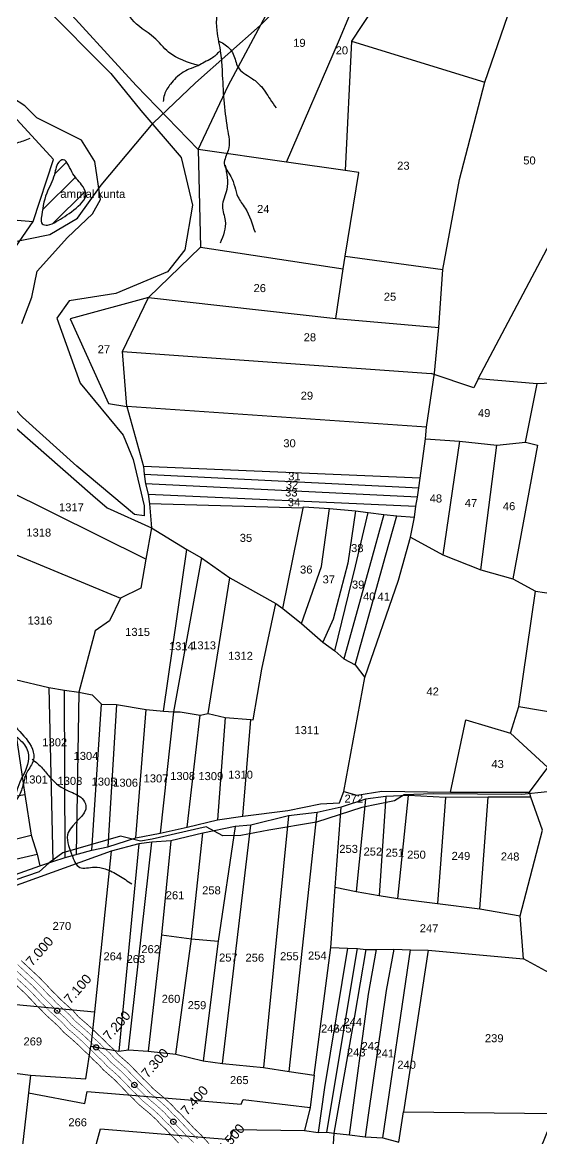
# Model space of a CAD drawing. Header units: inches. Extents: x 179671 to 186600, y 1613438 to 1621634.
# Drawn here: x 183692 to 184667, y 1617343 to 1619436 of the extents above; entities that cross this region are included whole.
import ezdxf
from ezdxf.enums import TextEntityAlignment as Align

# ---------------------------------------------------------------- set-up
doc = ezdxf.new("R2010")
doc.units = ezdxf.units.IN
doc.header["$LTSCALE"] = 15
doc.header["$MEASUREMENT"] = 0
doc.header["$PDMODE"] = 32
doc.header["$PDSIZE"] = 10
doc.linetypes.add('HIDDEN2', pattern=[0.1875, 0.125, -0.0625])
for name, color, linetype in [('CANAL1', 7, 'Continuous'), ('CSMark', 72, 'Continuous'), ('HILLS', 3, 'Continuous'), ('PLOT', 7, 'Continuous'), ('PLOT NO', 7, 'Continuous'), ('ROAD', 1, 'Continuous'), ('STREAM', 4, 'Continuous'), ('text1', 7, 'Continuous'), ('text2', 7, 'Continuous')]:
    doc.layers.add(name, color=color, linetype=linetype)
doc.styles.get("Standard").update_dxf_attribs({"font": 'arial.ttf'})

msp = doc.modelspace()

# ---------------------------------------------------------------- hatches: boundary and pattern name
at = {"layer": 'STREAM'}
h = msp.add_hatch(dxfattribs=at)
h.set_pattern_fill('ANSI31', color=256, scale=254.535425, angle=-0.2316)
h.set_pattern_definition([(44.7684, (179073.567, 1616750.192), (-22.40683, 22.58873), [])])
edge = h.paths.add_edge_path()
edge.add_spline(control_points=[(183728, 1619068.7), (183730.3, 1619084.6), (183734.4, 1619113.2), (183754.3, 1619145), (183755.7, 1619171.2), (183774.1, 1619182.7), (183785.1, 1619149.9), (183801.2, 1619136.2), (183818.6, 1619108.3), (183787, 1619081.6), (183762.7, 1619064.9), (183743, 1619054.5), (183727.3, 1619056.2), (183727.8, 1619064.5), (183728, 1619068.7)], knot_values=[0, 0, 0, 0, 9.328692, 16.718032, 22.209872, 22.928774, 28.63749, 34.676922, 38.112237, 45.67764, 53.599681, 56.890151, 58.954407, 61.088115, 61.088115, 61.088115, 61.088115], degree=3, periodic=0)

# ---------------------------------------------------------------- linework, layer by layer
at = {"layer": 'CANAL1', "color": 200, "const_width": 1.5}
for points in [[(183690.5, 1617676.4), (183724.6, 1617644.6), (183737.8, 1617631.1), (183747.2, 1617620.8), (183757.1, 1617611.1), (183764, 1617603.9), (183788.1, 1617582.1), (183798.2, 1617570.8), (183811.2, 1617559.7), (183824.5, 1617547.8), (183835.6, 1617536.9), (183845, 1617528.2), (183853.6, 1617519.2), (183864.5, 1617509.5), (183872.6, 1617500.1), (183877.2, 1617496.2), (183889.9, 1617485.1), (183894.4, 1617481), (183919.2, 1617455.3), (183930.3, 1617444.5), (183938, 1617436.4), (183958.1, 1617419.6), (183973.4, 1617405.6), (183981, 1617397), (183991.2, 1617387.5), (183996.5, 1617381.5), (184007.6, 1617369.9), (184014, 1617362.8), (184028.7, 1617349), (184042.8, 1617333.2)], [(183662.6, 1617647.7), (183696.6, 1617616), (183708.8, 1617603.5), (183718.5, 1617593), (183728.6, 1617583.1), (183736, 1617575.2), (183759.7, 1617553.8), (183770.2, 1617542.1), (183784.9, 1617529.6), (183797.1, 1617518.6), (183808, 1617507.9), (183817, 1617499.6), (183825.8, 1617490.4), (183836, 1617481.3), (183844.5, 1617471.6), (183851, 1617466), (183863.2, 1617455.3), (183866.6, 1617452.2), (183890.8, 1617427.1), (183901.8, 1617416.3), (183910.7, 1617407.1), (183931.8, 1617389.5), (183944.8, 1617377.5), (183952.4, 1617369), (183962.5, 1617359.6), (183967.1, 1617354.4), (183978.3, 1617342.6), (183985.5, 1617334.7)]]:
    msp.add_lwpolyline(points, dxfattribs=at)
at = {"layer": 'CANAL1', "color": 5, "const_width": 1}
for points in [[(183669.6, 1617654.9), (183703.6, 1617623.1), (183716, 1617610.4), (183725.7, 1617599.9), (183735.7, 1617590.1), (183743, 1617582.4), (183766.8, 1617560.9), (183777.2, 1617549.3), (183791.4, 1617537.1), (183803.9, 1617525.9), (183814.9, 1617515.1), (183824, 1617506.7), (183832.8, 1617497.6), (183843.1, 1617488.3), (183851.5, 1617478.7), (183857.6, 1617473.6), (183869.8, 1617462.7), (183873.5, 1617459.4), (183897.9, 1617434.1), (183909, 1617423.3), (183917.5, 1617414.4), (183938.4, 1617397), (183952, 1617384.5), (183959.5, 1617376), (183969.7, 1617366.6), (183974.4, 1617361.2), (183985.6, 1617349.4), (183992.6, 1617341.7)], [(183683.5, 1617669.2), (183717.6, 1617637.4), (183730.5, 1617624.2), (183740, 1617613.9), (183750, 1617604.1), (183757, 1617596.7), (183781, 1617575), (183791.2, 1617563.6), (183804.6, 1617552.1), (183817.6, 1617540.5), (183828.7, 1617529.6), (183838, 1617521), (183846.7, 1617512), (183857.4, 1617502.4), (183865.6, 1617493), (183870.7, 1617488.7), (183883.2, 1617477.6), (183887.4, 1617473.8), (183912.1, 1617448.2), (183923.2, 1617437.4), (183931.2, 1617429.1), (183951.5, 1617412), (183966.3, 1617398.6), (183973.9, 1617390), (183984, 1617380.5), (183989.2, 1617374.7), (184000.3, 1617363.1), (184006.9, 1617355.8), (184021.6, 1617342.1)]]:
    msp.add_lwpolyline(points, dxfattribs=at)
at = {"layer": 'CANAL1', "color": 1, "linetype": 'HIDDEN2', "ltscale": 4, "const_width": 1}
msp.add_lwpolyline([(183676.6, 1617662.1), (183710.6, 1617630.3), (183723.3, 1617617.3), (183732.8, 1617606.9), (183742.8, 1617597.1), (183750, 1617589.5), (183773.9, 1617567.9), (183784.2, 1617556.4), (183798, 1617544.6), (183810.8, 1617533.2), (183821.8, 1617522.4), (183831, 1617513.9), (183839.7, 1617504.8), (183850.3, 1617495.4), (183858.6, 1617485.9), (183864.1, 1617481.1), (183876.5, 1617470.2), (183880.5, 1617466.6), (183905, 1617441.2), (183916.1, 1617430.4), (183924.3, 1617421.8), (183944.9, 1617404.5), (183959.1, 1617391.6), (183966.7, 1617383), (183976.9, 1617373.6), (183981.8, 1617367.9), (183993, 1617356.3), (183999.8, 1617348.8), (184014.4, 1617335.1)], dxfattribs=at)
at = {"layer": 'HILLS'}
for points in [[(183637.5, 1619530.1), (183730.3, 1619468.5), (183858.7, 1619339.6), (183915.2, 1619270.2), (183990.5, 1619182.1), (184011.7, 1619093), (183997.2, 1619009.1), (183965.2, 1618968), (183867.9, 1618927), (183780.5, 1618913.2), (183757.1, 1618881), (183800.9, 1618759.4), (183881.6, 1618661.9), (183900.2, 1618615.9), (183921.4, 1618529), (183921.3, 1618510.3), (183903.1, 1618512.6)], [(183691.8, 1618870.8), (183710.2, 1618920.2), (183720.5, 1618969.3), (183777.3, 1619032.3), (183824.4, 1619076.7), (183839.2, 1619103.2), (183828.5, 1619174.7), (183803.4, 1619214.5), (183719.7, 1619256.6), (183697.1, 1619279.4), (183650.1, 1619309.1)], [(183903.1, 1618512.6), (183794.6, 1618603.4), (183692.8, 1618695.2), (183643.8, 1618745.7)]]:
    msp.add_lwpolyline(points, dxfattribs=at)
at = {"layer": 'PLOT'}
for points in [[(184188.3, 1619173.6), (184287.7, 1619403.3), (184403.9, 1619681.3), (184470.9, 1619660.7), (184491.1, 1619816)], [(184296.2, 1617993.8), (184335.6, 1618207.4), (184398.4, 1618389.5), (184421.1, 1618470.2), (184428.4, 1618507.6), (184431.3, 1618528.5), (184434.4, 1618545.5), (184436.4, 1618562.7), (184439.5, 1618581.1), (184449.1, 1618655), (184451.1, 1618676.7), (184466.4, 1618777.9), (184474.2, 1618863.4), (184481.7, 1618972.3), (184513.2, 1619140.7), (184560.6, 1619323.3), (184628.4, 1619519.5), (184662.1, 1619673.6)], [(184470.9, 1619660.7), (184452.3, 1619616.2), (184310.3, 1619400.5), (184298.5, 1619157.9)], [(183652.7, 1619549.9), (183751.3, 1619486.4), (183906.4, 1619317.5), (184022.2, 1619197.1), (184027.1, 1619014.2), (183929, 1618920), (183782.3, 1618879.6), (183853.9, 1618721.2), (183888.4, 1618715.2), (183919.7, 1618602.9), (183920.9, 1618588.8), (183923.9, 1618570.7), (183928.6, 1618551.1), (183931.2, 1618533), (183934.9, 1618488), (183924.3, 1618429.3), (183914.6, 1618374.5), (183876.5, 1618356.3), (183856.2, 1618313.4), (183828.9, 1618294.9), (183798.6, 1618180.1)], [(184548.2, 1618767.1), (184963.8, 1619551.6)], [(184280.8, 1618880.5), (184294.7, 1618973.4), (184298.7, 1618997.4), (184324.2, 1619154.4), (184298.5, 1619157.9), (184188.3, 1619173.6), (184022.2, 1619197.1), (184078.8, 1619316.5), (184154.7, 1619458)], [(184310.3, 1619400.5), (184560.6, 1619323.3)], [(183614.4, 1619070.1), (183712.5, 1619062), (183751, 1619178.7), (183662.4, 1619275.5)], [(183019.6, 1619009.7), (183124, 1619005.9), (183170, 1619060), (183229.8, 1619081.6), (183233.9, 1619103.3), (183313.5, 1619117.9), (183383.4, 1619118), (183440.8, 1619084.1), (183659.1, 1618984), (183712.5, 1619062)], [(184027.1, 1619014.2), (184294.7, 1618973.4)], [(184298.7, 1618997.4), (184481.7, 1618972.3)], [(183454.4, 1618946.5), (183520.1, 1618855.3), (183553.2, 1618805), (183655.7, 1618696.7), (183825.1, 1618548.6), (183851.4, 1618525.2), (183934.9, 1618488), (184001.2, 1618447.2), (184029, 1618431.4), (184082.1, 1618394.1), (184168, 1618345.9), (184181.5, 1618336.8), (184219.7, 1618524.8), (184220.3, 1618527.1), (184268.9, 1618524.4), (184318, 1618519.8), (184341.6, 1618516.8), (184371.2, 1618512.9), (184395.7, 1618510.7), (184428.4, 1618507.6)], [(183888.4, 1618715.2), (183880.5, 1618818.6), (183929, 1618920), (184280.8, 1618880.5), (184474.2, 1618863.4)], [(183880.5, 1618818.6), (184459.8, 1618777)], [(185193.5, 1618431.5), (185223.8, 1618506.3), (185177.8, 1618518.3), (185196.4, 1618561.2), (185099.8, 1618579.4), (185034.7, 1618587.5), (184969, 1618587.8), (184900, 1618582.8), (184837.9, 1618590), (184850, 1618731), (184854.8, 1618757.9), (184762, 1618763), (184659, 1618757.6), (184548.2, 1618767.1), (184540, 1618750.3), (184459.8, 1618777)], [(183220.9, 1618755.8), (183322.3, 1618656.9), (183358.9, 1618625.1), (183417, 1618587.6), (183465.6, 1618555.6), (183469.9, 1618556.8), (183481.3, 1618548.4), (183541.5, 1618494.7), (183596, 1618324.1), (183615.4, 1618268.8), (183615.2, 1618218.6), (183616, 1618197.2), (183675.4, 1618135.8), (183697.1, 1617987.8), (183709.2, 1617911.7), (183720.2, 1617876.1), (183725.4, 1617854.3)], [(184637.1, 1618648.8), (184659, 1618757.6)], [(184451.1, 1618676.7), (183888.4, 1618715.2)], [(183924.3, 1618429.3), (183660.6, 1618560), (183575.7, 1618603.4), (183655.7, 1618696.7)], [(184449.1, 1618655), (184512.8, 1618650.5), (184583.2, 1618642.9), (184637.1, 1618648.8), (184659.3, 1618642.9), (184613.1, 1618392.5)], [(184512.8, 1618650.5), (184481.6, 1618437.3)], [(184553, 1618409.1), (184583.2, 1618642.9)], [(184439.5, 1618581.1), (183919.7, 1618602.9)], [(183920.9, 1618588.8), (184436.4, 1618562.7)], [(184434.4, 1618545.5), (183923.9, 1618570.7)], [(183928.6, 1618551.1), (184431.3, 1618528.5)], [(184219.7, 1618524.8), (183931.2, 1618533)], [(184216.2, 1618308.8), (184253.7, 1618415.4), (184268.9, 1618524.4)], [(184318, 1618519.8), (184303.3, 1618421.7), (184275.6, 1618316.6), (184256.5, 1618273.6)], [(184279.3, 1618257.6), (184318, 1618416.1), (184341.6, 1618516.8)], [(184371.2, 1618512.9), (184344.3, 1618415.5), (184296.1, 1618242.4)], [(183541.5, 1618494.7), (183876.5, 1618356.3)], [(184317.3, 1618231.3), (184374.8, 1618437.1), (184395.7, 1618510.7)], [(184421.1, 1618470.2), (184481.6, 1618437.3), (184553, 1618409.1), (184613.1, 1618392.5), (184655.5, 1618369.4), (184706.3, 1618361.8), (184789, 1618330), (184783, 1618295.5)], [(183957.2, 1618144.2), (184001.2, 1618447.2)], [(184029, 1618431.4), (183975.9, 1618143.2)], [(184041.1, 1618139.5), (184082.1, 1618394.1)], [(184608.8, 1618102.8), (184624.4, 1618153), (184655.5, 1618369.4)], [(183615.2, 1618218.6), (183742.1, 1618188.7), (183771.7, 1618183.7), (183798.6, 1618180.1), (183823.5, 1618174.5), (183841.1, 1618157.4), (183869.1, 1618156.4), (183924.7, 1618147.5), (183957.2, 1618144.2), (183975.9, 1618143.2), (183988.8, 1618143), (184026.3, 1618136.7), (184041.1, 1618139.5), (184073.2, 1618132.4), (184121.4, 1618128.3), (184126, 1618128.1), (184142, 1618223.1), (184168, 1618345.9), (184181.5, 1618336.8), (184216.2, 1618308.8), (184256.5, 1618273.6), (184279.3, 1618257.6), (184296.1, 1618242.4), (184317.3, 1618231.3), (184335.6, 1618207.4)], [(183742.1, 1618188.7), (183749.5, 1617862.1)], [(183772.8, 1617869.9), (183771.7, 1618183.7)], [(183798.6, 1618180.1), (183793.5, 1617876)], [(183823.2, 1617883.4), (183841.1, 1618157.4)], [(183869.1, 1618156.4), (183852.8, 1617889.9)], [(183905.6, 1617906.7), (183924.7, 1618147.5)], [(183975.9, 1618143.2), (183951.4, 1617915.3)], [(184002, 1617926.8), (184026.3, 1618136.7)], [(184624.4, 1618153), (184754.2, 1618131.2)], [(184073.2, 1618132.4), (184058.6, 1617940.7)], [(184106.4, 1617947.2), (184121.4, 1618128.3)], [(184496, 1617992.6), (184525.1, 1618128), (184608.8, 1618102.8), (184679.1, 1618038.8)], [(183594.5, 1617807.7), (183725.4, 1617854.3), (183749.5, 1617862.1), (183772.8, 1617869.9), (183823.2, 1617883.4), (183852.8, 1617889.9), (183905.6, 1617906.7), (183951.4, 1617915.3), (184002, 1617926.8), (184058.6, 1617940.7), (184106.4, 1617947.2), (184190.9, 1617958), (184252, 1617970.3), (184287.8, 1617972.2), (184296.2, 1617993.8), (184320.3, 1617987), (184367.1, 1617994.4), (184496, 1617992.6), (184644.4, 1617992.4), (184679.1, 1618038.8)], [(184665, 1617323.9), (184691.7, 1617390), (184718.1, 1617472.9), (184723.5, 1617603.8), (184702.2, 1617642.2), (184633.4, 1617679.9), (184627, 1617760.3), (184668.8, 1617921.3), (184647.1, 1617983.2), (184644.4, 1617992.4)], [(184647.1, 1617983.2), (184567.1, 1617982.7), (184487, 1617982.2), (184417.3, 1617986), (184374.5, 1617984.2), (184336.3, 1617979.2), (184291.2, 1617964.4), (184245.9, 1617954.4), (184192, 1617948.2), (184121.6, 1617930.4), (184092, 1617927.9), (184031.2, 1617915.5), (183971, 1617901.1), (183935.8, 1617898.7), (183911, 1617895.6), (183859.2, 1617881.4), (183660.2, 1617809.7), (183594.2, 1617789), (183359.7, 1617717.8), (183274.5, 1617712.3), (183263.9, 1617724.2)], [(183271.9, 1617918.3), (183697.1, 1617987.8)], [(184336.3, 1617979.2), (184319.3, 1617806.2)], [(184374.5, 1617984.2), (184362.5, 1617798.3)], [(184397.5, 1617793.2), (184417.3, 1617986)], [(184487, 1617982.2), (184471.5, 1617783.3)], [(184551.4, 1617773.8), (184567.1, 1617982.7)], [(184192, 1617948.2), (184145.4, 1617476.1)], [(184193.2, 1617468.6), (184245.9, 1617954.4)], [(184240.3, 1617461.6), (184271.3, 1617700.8), (184279.4, 1617814), (184291.2, 1617964.4)], [(184092, 1617927.9), (184060.3, 1617713), (184031.7, 1617488.6)], [(184067.9, 1617483.9), (184121.6, 1617930.4)], [(183319.2, 1617842.6), (183524.4, 1617865.8), (183709.2, 1617911.7)], [(183980.3, 1617500.9), (184009.9, 1617717.4), (184031.2, 1617915.5)], [(183911, 1617895.6), (183873.8, 1617506.9)], [(183891.9, 1617509.3), (183935.8, 1617898.7)], [(183971, 1617901.1), (183953.4, 1617724.6), (183928.7, 1617506.6)], [(183528.5, 1617834.9), (183671.8, 1617864.6), (183720.2, 1617876.1)], [(183859.2, 1617881.4), (183828.1, 1617580.3)], [(184279.4, 1617814), (184319.3, 1617806.2), (184362.5, 1617798.3), (184397.5, 1617793.2), (184471.5, 1617783.3), (184551.4, 1617773.8), (184627, 1617760.3)], [(183953.4, 1617724.6), (184009.9, 1617717.4), (184060.3, 1617713)], [(184302.5, 1617699.9), (184259.9, 1617438.4), (184247.7, 1617354.3)], [(184263.7, 1617354.8), (184321.5, 1617699)], [(184271.3, 1617700.8), (184302.5, 1617699.9), (184321.5, 1617699), (184336.9, 1617697.4), (184357.2, 1617697.3), (184389.5, 1617697.7), (184421.3, 1617696.5), (184454.2, 1617696.1), (184633.4, 1617679.9)], [(184336.9, 1617697.4), (184316.1, 1617572.1), (184277.1, 1617352.7), (184274.6, 1617311.6), (184283.9, 1617298.5), (184281, 1617144.5)], [(184306.6, 1617349.7), (184342.3, 1617613.7), (184357.2, 1617697.3)], [(184389.5, 1617697.7), (184375.3, 1617620.7), (184341.4, 1617386.9), (184336.1, 1617346.4)], [(184369.3, 1617344.2), (184421.3, 1617696.5)], [(184454.2, 1617696.1), (184407.7, 1617392.7)], [(183376.9, 1617601.4), (183630.2, 1617574.2), (183633.4, 1617598.7), (183828.1, 1617580.3), (183821.1, 1617515.9)], [(183359.2, 1617510.9), (183624.5, 1617472.1), (183707.9, 1617461.5), (183811.4, 1617454.8), (183821.1, 1617515.9), (183873.8, 1617506.9), (183891.9, 1617509.3), (183928.7, 1617506.6), (183980.3, 1617500.9), (184031.7, 1617488.6), (184067.9, 1617483.9), (184145.4, 1617476.1), (184193.2, 1617468.6), (184240.3, 1617461.6), (184232.6, 1617401.3), (184221.8, 1617357.9)], [(183707.9, 1617461.5), (183704.1, 1617428.6), (183692.7, 1617330.4), (183825.6, 1617310.8)], [(183704.1, 1617428.6), (183809.5, 1617408.3), (183814, 1617431.4), (184103.4, 1617407.4), (184107.2, 1617416.1), (184232.6, 1617401.3)], [(183684.8, 1617271.8), (183807.3, 1617251), (183825.6, 1617310.8), (183839.4, 1617360.8), (184082.3, 1617341.3), (184088.5, 1617359.9), (184221.8, 1617357.9), (184247.7, 1617354.3), (184263.7, 1617354.8), (184277.1, 1617352.7), (184306.6, 1617349.7), (184336.1, 1617346.4), (184369.3, 1617344.2), (184399.1, 1617335.9), (184407.7, 1617392.7), (184691.7, 1617390)]]:
    msp.add_lwpolyline(points, dxfattribs=at)
at = {"layer": 'ROAD'}
for points in [[(183574, 1619003.2), (183744.1, 1619037.6), (183796.2, 1619068.6), (183840.4, 1619130.3), (183938.1, 1619246.6), (184017.7, 1619322), (184138.8, 1619429.8), (184195.7, 1619487.4), (184232.5, 1619552.6), (184351.3, 1619712.1), (184471.6, 1619822.9)], [(184678.5, 1617992.8), (184629.8, 1617988.2), (184463.3, 1617989.4), (184409.4, 1617987.1), (184391, 1617976.2), (184329.8, 1617963.3), (184244.6, 1617936.1), (184154.9, 1617920.9), (184102.5, 1617911.3), (184068.9, 1617910.2), (184037.8, 1617927.5), (183936.1, 1617904), (183914, 1617900.4), (183876.9, 1617909.8), (183768.3, 1617878.3), (183743.1, 1617860), (183724.2, 1617842.8), (183610, 1617804)]]:
    msp.add_lwpolyline(points, dxfattribs=at)
at = {"layer": 'STREAM'}
for points in [[(184281, 1620010.2), (184255.4, 1620002.5), (184255.8, 1619988.7), (184239.9, 1619952.8), (184226.9, 1619904.2), (184206.6, 1619866.4), (184188.2, 1619810.4), (184175.2, 1619777), (184162.7, 1619720.6), (184144.3, 1619671), (184136.7, 1619639.6), (184113.9, 1619587), (184089, 1619525.2), (184063.2, 1619477.6), (184057.5, 1619420.6), (184064.7, 1619377.7), (184067.5, 1619343.3), (184077.2, 1619236.9), (184078.7, 1619195.2), (184071.5, 1619170.8), (184084, 1619146.4), (184097.2, 1619108.6), (184110.5, 1619087.3), (184129.2, 1619042.3)], [(184023.7, 1619354.5), (183967.1, 1619379.7), (183939.4, 1619407.4), (183897.9, 1619441.6), (183872.6, 1619485), (183819.2, 1619520.9), (183802.4, 1619547.6), (183783.4, 1619564.5), (183752.8, 1619592.8)], [(184059.9, 1619400.9), (184070.5, 1619395.5), (184088.3, 1619376.1), (184097.3, 1619351.6), (184122.5, 1619331.2), (184139.1, 1619317.4), (184157.5, 1619291.5), (184168.7, 1619275.2)], [(184062.6, 1619381.1), (184047.6, 1619368), (184034.4, 1619360.9), (184022.8, 1619354.4), (184004.9, 1619347.6), (183994.6, 1619342), (183980.7, 1619331.4), (183970.7, 1619319.9), (183959, 1619299.9), (183956.8, 1619287.1)], [(182991.8, 1618983.2), (183040.5, 1618998.1), (183094.3, 1618992.8), (183137.9, 1619002.5), (183155.6, 1619032.6), (183199.3, 1619052.2), (183225.1, 1619073.4), (183259.6, 1619090.4), (183293.3, 1619092.5), (183335.6, 1619124.7), (183394.2, 1619134.3), (183441.3, 1619133.5), (183480.1, 1619135.2), (183540.7, 1619159.4), (183585.1, 1619180.6), (183638.5, 1619201.8), (183682.7, 1619209.9), (183707, 1619218.4)], [(183728, 1619068.7), (183738.2, 1619115.1), (183752.6, 1619149.8), (183763.2, 1619175.7), (183766.3, 1619177.6), (183785.3, 1619155.5), (183803.8, 1619131), (183811.5, 1619115.3), (183789, 1619084), (183755.6, 1619061.4), (183739.9, 1619055.6), (183729.7, 1619057.9), (183728, 1619068.7)], [(184073, 1619167.7), (184076, 1619122), (184068, 1619090.6), (184073.4, 1619063.8), (184063.8, 1619021.4)], [(182810.7, 1619053.4), (182827.7, 1619045.2), (182864.5, 1619030.7), (182893.8, 1619018.6), (182930.6, 1619002), (182981.3, 1618980.3), (182996.8, 1618965.6), (183017.8, 1618938.9), (183045.6, 1618905.6), (183068, 1618864.8), (183084.5, 1618827.4), (183112.7, 1618799.6), (183168.3, 1618764.7), (183219.5, 1618730.5), (183234.1, 1618718.2), (183252.5, 1618701), (183283.5, 1618674.4), (183330.1, 1618632.2), (183370.1, 1618602.4), (183404.5, 1618581.2), (183458.9, 1618556.4), (183485.5, 1618519.4), (183505.8, 1618493), (183525.2, 1618453.5), (183542.6, 1618379.3), (183551, 1618342), (183576.2, 1618307.7), (183591, 1618286.2), (183597.2, 1618250), (183598.6, 1618212.2), (183617.8, 1618181.6), (183643.8, 1618154.8), (183663, 1618129.7), (183676.3, 1618102.4), (183696.8, 1618080.9), (183704.3, 1618055.4), (183687.7, 1618011.3), (183681, 1617990.5), (183678.5, 1617971.1)], [(183619.8, 1618607.7), (183598.3, 1618587.2), (183581.9, 1618566.6), (183535.9, 1618573.2), (183481.2, 1618562.5), (183474.2, 1618549.4), (183504.4, 1618512.1), (183529, 1618466.1), (183545, 1618423.6), (183549.7, 1618391.6), (183564.6, 1618337.8), (183599.2, 1618296.8), (183606, 1618261.2), (183608.8, 1618210.5), (183628.6, 1618178.7), (183654.5, 1618148.2), (183683.7, 1618110.7), (183711.3, 1618072.8), (183713.1, 1618051.8), (183701.5, 1618030.3), (183692.5, 1618001.6), (183682.7, 1617979.5), (183669.4, 1617963.7), (183649.4, 1617933.1), (183630.7, 1617900.2), (183606.3, 1617861.1), (183591.3, 1617826.2), (183593.1, 1617783.8), (183583.2, 1617739.7), (183541.6, 1617628.1), (183505.6, 1617578.1), (183503.9, 1617504.5), (183483, 1617434.4), (183452.3, 1617347.9)], [(183711.2, 1618053.9), (183730.5, 1618036.9), (183745.3, 1618019), (183779.7, 1617994.3), (183804.8, 1617980.3), (183811.7, 1617967), (183778.5, 1617916.7), (183785, 1617876.1), (183800.3, 1617851.2), (183827.6, 1617852), (183847.7, 1617848.6), (183873.7, 1617836.1), (183897.8, 1617820.2)]]:
    msp.add_spline(points, degree=3, dxfattribs=at)
at = {"layer": 'text2', "color": 2, "linetype": 'Continuous'}
for p in [(183757.9, 1617582.5), (183831.1, 1617513.7), (183902.8, 1617443.4), (183975.9, 1617374.5)]:
    msp.add_point(p, dxfattribs=at)

# ---------------------------------------------------------------- texts
at = {"layer": 'CSMark', "color": 1}
for s, p in [('7.000', (183704.1, 1617670.4, 96)), ('7.100', (183775.7, 1617599.8, 96)), ('7.200', (183849, 1617531.1, 96)), ('7.300', (183920.8, 1617460.7, 96)), ('7.400', (183994.8, 1617390.8, 96)), ('7.500', (184063.3, 1617319.3, 96))]:
    msp.add_text(s, height=18, rotation=48.8471, dxfattribs=at).set_placement(p, align=Align.MIDDLE_LEFT)
at = {"layer": 'PLOT NO'}
for s, p in [('19', (184212.5, 1619397.2)), ('20', (184292.2, 1619383.1)), ('50', (184644.3, 1619176.7)), ('23', (184407.7, 1619166.9)), ('24', (184144.7, 1619085.7)), ('26', (184138.1, 1618937.4)), ('25', (184382.6, 1618921.2)), ('28', (184232.2, 1618845.2)), ('27', (183845.5, 1618822.7)), ('29', (184226.6, 1618735.7)), ('49', (184559.3, 1618703.1)), ('30', (184194, 1618646.5)), ('32', (184198.7, 1618568.7)), ('31', (184203.2, 1618584.5)), ('33', (184197.4, 1618554.2)), ('1317', (183784.6, 1618526.4)), ('34', (184202.4, 1618535.8)), ('48', (184468.7, 1618543)), ('47', (184534.6, 1618534.5)), ('46', (184606.1, 1618528.5)), ('1318', (183723.3, 1618479.1)), ('35', (184112.2, 1618469.1)), ('38', (184321.2, 1618449.9)), ('36', (184225.4, 1618409.7)), ('37', (184267.7, 1618391.2)), ('39', (184322.8, 1618381.5)), ('40', (184343.6, 1618359.2)), ('41', (184370.9, 1618359.1)), ('1316', (183725.6, 1618314.1)), ('1315', (183908.8, 1618292.8)), ('1314', (183990.9, 1618266)), ('1313', (184032.7, 1618267.6)), ('1312', (184101.9, 1618248)), ('42', (184462.7, 1618181.1)), ('1311', (184226.6, 1618108.6)), ('1302', (183753.3, 1618085.8)), ('1304', (183811.9, 1618060.3)), ('43', (184584.5, 1618045.1)), ('1310', (184102, 1618025.1)), ('1301', (183717.1, 1618016.1)), ('1303', (183781.8, 1618013.5)), ('1305', (183845.8, 1618012.1)), ('1306', (183886.3, 1618010.1)), ('1307', (183943.4, 1618018.1)), ('1308', (183993.3, 1618022.6)), ('1309', (184046.2, 1618022.4)), ('272', (184314.7, 1617980.2)), ('253', (184304.9, 1617886)), ('252', (184350.4, 1617881)), ('251', (184391.7, 1617878.8)), ('250', (184432.3, 1617875.2)), ('249', (184515.7, 1617872.8)), ('248', (184608, 1617871.7)), ('261', (183979.1, 1617799)), ('258', (184047.4, 1617808.3)), ('270', (183766.7, 1617741.5)), ('247', (184455.9, 1617737.1)), ('262', (183933.3, 1617698)), ('264', (183862.2, 1617684.5)), ('263', (183905.6, 1617679.5)), ('257', (184079.2, 1617682.2)), ('256', (184128.8, 1617682)), ('255', (184193.7, 1617684.7)), ('254', (184246.1, 1617685.9)), ('260', (183971.5, 1617604.9)), ('259', (184020.3, 1617593)), ('246', (184270.6, 1617549.1)), ('245', (184293, 1617549.2)), ('244', (184312.7, 1617561.5)), ('269', (183712.1, 1617525)), ('239', (184578.2, 1617531)), ('243', (184319.2, 1617504.4)), ('242', (184346.6, 1617516.3)), ('241', (184372.7, 1617502.5)), ('240', (184413.8, 1617481.3)), ('265', (184099.7, 1617452.5)), ('266', (183796.3, 1617373.4))]:
    msp.add_text(s, height=15, rotation=359.7684, dxfattribs=at).set_placement(p, align=Align.MIDDLE_CENTER)
at = {"layer": 'text1'}
msp.add_text('ammal kunta', height=15.272, rotation=359.7684, dxfattribs=at).set_placement((183763.7, 1619106.7))

doc.saveas('drawing.dxf')
